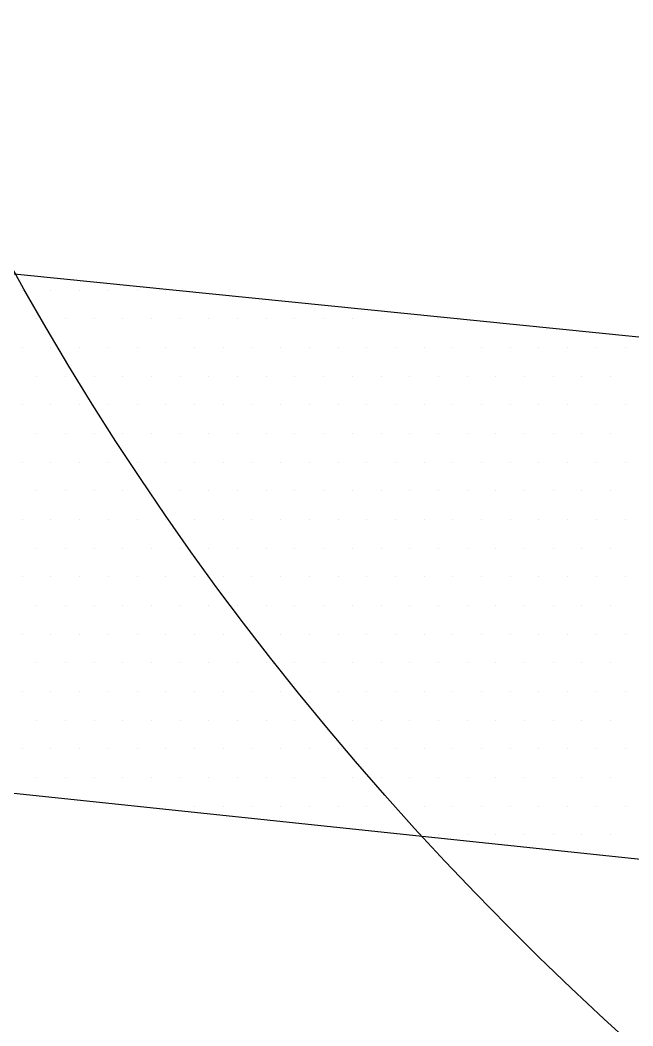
# Model space of a CAD drawing. Header units: metres. Extents: x 9606 to 9900, y 4805 to 4952.
# Drawn here: x 9831.042 to 9831.277, y 4845.066 to 4845.452 of the extents above; entities that cross this region are included whole.
import ezdxf

# ---------------------------------------------------------------- set-up
doc = ezdxf.new("R2010")
doc.units = ezdxf.units.M
doc.header["$LTSCALE"] = 2
doc.linetypes.add('CACHEX2', pattern=[0.75, 0.5, -0.25])
for name, color, linetype in [('CARTOUCHE', 7, 'Continuous'), ('LOGO', 4, 'Continuous'), ('rosace', 7, 'Continuous')]:
    doc.layers.add(name, color=color, linetype=linetype)

# ---------------------------------------------------------------- blocks, each defined once
blk = doc.blocks.new('A$C715108E3')
at = {"layer": 'LOGO', "color": 131}
for p, q in [((-18.7812, -18.4684), (-18.7812, -18.4684)), ((-18.6892, -18.4684), (-18.6892, -18.4684)), ((-18.5974, -18.4684), (-18.5974, -18.4684)), ((-18.5056, -18.4684), (-18.5056, -18.4684)), ((-18.4141, -18.4684), (-18.4141, -18.4684)), ((-18.3223, -18.4684), (-18.3223, -18.4684)), ((-18.7349, -18.5599), (-18.7349, -18.5599)), ((-18.6431, -18.5599), (-18.6431, -18.5599)), ((-18.5515, -18.5599), (-18.5515, -18.5599)), ((-18.4598, -18.5599), (-18.4598, -18.5599)), ((-18.3678, -18.5599), (-18.3678, -18.5599)), ((-18.2765, -18.5599), (-18.2765, -18.5599)), ((-18.1847, -18.5599), (-18.1847, -18.5599)), ((-18.0927, -18.5599), (-18.0927, -18.5599)), ((-18.0014, -18.5599), (-18.0014, -18.5599)), ((-17.9094, -18.5599), (-17.9094, -18.5599)), ((-17.8174, -18.5599), (-17.8174, -18.5599)), ((-17.7263, -18.5599), (-17.7263, -18.5599)), ((-17.6341, -18.5599), (-17.6341, -18.5599)), ((-17.5424, -18.5599), (-17.5424, -18.5599)), ((-17.4504, -18.5599), (-17.4504, -18.5599)), ((-18.7812, -18.6525), (-18.7812, -18.6525)), ((-18.6892, -18.6525), (-18.6892, -18.6525)), ((-18.5974, -18.6525), (-18.5974, -18.6525)), ((-18.5056, -18.6525), (-18.5056, -18.6525)), ((-18.4141, -18.6525), (-18.4141, -18.6525)), ((-18.3223, -18.6525), (-18.3223, -18.6525)), ((-18.2302, -18.6525), (-18.2302, -18.6525)), ((-18.139, -18.6525), (-18.139, -18.6525)), ((-18.047, -18.6525), (-18.047, -18.6525)), ((-17.9549, -18.6525), (-17.9549, -18.6525)), ((-17.8637, -18.6525), (-17.8637, -18.6525)), ((-17.7716, -18.6525), (-17.7716, -18.6525)), ((-17.6798, -18.6525), (-17.6798, -18.6525)), ((-17.588, -18.6525), (-17.588, -18.6525)), ((-17.4965, -18.6525), (-17.4965, -18.6525)), ((-17.4049, -18.6525), (-17.4049, -18.6525)), ((-17.3129, -18.6525), (-17.3129, -18.6525)), ((-17.2214, -18.6525), (-17.2214, -18.6525)), ((-17.1296, -18.6525), (-17.1296, -18.6525)), ((-17.0377, -18.6525), (-17.0377, -18.6525)), ((-16.9463, -18.6525), (-16.9463, -18.6525)), ((-16.8544, -18.6525), (-16.8544, -18.6525)), ((-18.7349, -18.7438), (-18.7349, -18.7438)), ((-18.6431, -18.7438), (-18.6431, -18.7438)), ((-18.5515, -18.7438), (-18.5515, -18.7438)), ((-18.4598, -18.7438), (-18.4598, -18.7438)), ((-18.3678, -18.7438), (-18.3678, -18.7438)), ((-18.2765, -18.7438), (-18.2765, -18.7438)), ((-18.1847, -18.7438), (-18.1847, -18.7438)), ((-18.0927, -18.7438), (-18.0927, -18.7438)), ((-18.0014, -18.7438), (-18.0014, -18.7438)), ((-17.9094, -18.7438), (-17.9094, -18.7438)), ((-17.8174, -18.7438), (-17.8174, -18.7438)), ((-17.7263, -18.7438), (-17.7263, -18.7438)), ((-17.6341, -18.7438), (-17.6341, -18.7438)), ((-17.5424, -18.7438), (-17.5424, -18.7438)), ((-17.4504, -18.7438), (-17.4504, -18.7438)), ((-17.359, -18.7438), (-17.359, -18.7438)), ((-17.2671, -18.7438), (-17.2671, -18.7438)), ((-17.1753, -18.7438), (-17.1753, -18.7438)), ((-17.0838, -18.7438), (-17.0838, -18.7438)), ((-16.992, -18.7438), (-16.992, -18.7438)), ((-16.9002, -18.7438), (-16.9002, -18.7438)), ((-18.7812, -18.835), (-18.7812, -18.835)), ((-18.6892, -18.835), (-18.6892, -18.835)), ((-18.5974, -18.835), (-18.5974, -18.835)), ((-18.5056, -18.835), (-18.5056, -18.835)), ((-18.4141, -18.835), (-18.4141, -18.835)), ((-18.3223, -18.835), (-18.3223, -18.835)), ((-18.2302, -18.835), (-18.2302, -18.835)), ((-18.139, -18.835), (-18.139, -18.835)), ((-18.047, -18.835), (-18.047, -18.835)), ((-17.9549, -18.835), (-17.9549, -18.835)), ((-17.8637, -18.835), (-17.8637, -18.835)), ((-17.7716, -18.835), (-17.7716, -18.835)), ((-17.6798, -18.835), (-17.6798, -18.835)), ((-17.588, -18.835), (-17.588, -18.835)), ((-17.4965, -18.835), (-17.4965, -18.835)), ((-17.4049, -18.835), (-17.4049, -18.835)), ((-17.3129, -18.835), (-17.3129, -18.835)), ((-17.2214, -18.835), (-17.2214, -18.835)), ((-17.1296, -18.835), (-17.1296, -18.835)), ((-17.0377, -18.835), (-17.0377, -18.835)), ((-16.9463, -18.835), (-16.9463, -18.835)), ((-16.8544, -18.835), (-16.8544, -18.835)), ((-18.7349, -18.9276), (-18.7349, -18.9276)), ((-18.6431, -18.9276), (-18.6431, -18.9276)), ((-18.5515, -18.9276), (-18.5515, -18.9276)), ((-18.4598, -18.9276), (-18.4598, -18.9276)), ((-18.3678, -18.9276), (-18.3678, -18.9276)), ((-18.2765, -18.9276), (-18.2765, -18.9276)), ((-18.1847, -18.9276), (-18.1847, -18.9276)), ((-18.0927, -18.9276), (-18.0927, -18.9276)), ((-18.0014, -18.9276), (-18.0014, -18.9276)), ((-17.9094, -18.9276), (-17.9094, -18.9276)), ((-17.8174, -18.9276), (-17.8174, -18.9276)), ((-17.7263, -18.9276), (-17.7263, -18.9276)), ((-17.6341, -18.9276), (-17.6341, -18.9276)), ((-17.5424, -18.9276), (-17.5424, -18.9276)), ((-17.4504, -18.9276), (-17.4504, -18.9276)), ((-17.359, -18.9276), (-17.359, -18.9276)), ((-17.2671, -18.9276), (-17.2671, -18.9276)), ((-17.1753, -18.9276), (-17.1753, -18.9276)), ((-17.0838, -18.9276), (-17.0838, -18.9276)), ((-16.992, -18.9276), (-16.992, -18.9276)), ((-16.9002, -18.9276), (-16.9002, -18.9276)), ((-18.7812, -19.0189), (-18.7812, -19.0189)), ((-18.6892, -19.0189), (-18.6892, -19.0189)), ((-18.5974, -19.0189), (-18.5974, -19.0189)), ((-18.5056, -19.0189), (-18.5056, -19.0189)), ((-18.4141, -19.0189), (-18.4141, -19.0189)), ((-18.3223, -19.0189), (-18.3223, -19.0189)), ((-18.2302, -19.0189), (-18.2302, -19.0189)), ((-18.139, -19.0189), (-18.139, -19.0189)), ((-18.047, -19.0189), (-18.047, -19.0189)), ((-17.9549, -19.0189), (-17.9549, -19.0189)), ((-17.8637, -19.0189), (-17.8637, -19.0189)), ((-17.7716, -19.0189), (-17.7716, -19.0189)), ((-17.6798, -19.0189), (-17.6798, -19.0189)), ((-17.588, -19.0189), (-17.588, -19.0189)), ((-17.4965, -19.0189), (-17.4965, -19.0189)), ((-17.4049, -19.0189), (-17.4049, -19.0189)), ((-17.3129, -19.0189), (-17.3129, -19.0189)), ((-17.2214, -19.0189), (-17.2214, -19.0189)), ((-17.1296, -19.0189), (-17.1296, -19.0189)), ((-17.0377, -19.0189), (-17.0377, -19.0189)), ((-16.9463, -19.0189), (-16.9463, -19.0189)), ((-16.8544, -19.0189), (-16.8544, -19.0189)), ((-18.7349, -19.1101), (-18.7349, -19.1101)), ((-18.6431, -19.1101), (-18.6431, -19.1101)), ((-18.5515, -19.1101), (-18.5515, -19.1101)), ((-18.4598, -19.1101), (-18.4598, -19.1101)), ((-18.3678, -19.1101), (-18.3678, -19.1101)), ((-18.2765, -19.1101), (-18.2765, -19.1101)), ((-18.1847, -19.1101), (-18.1847, -19.1101)), ((-18.0927, -19.1101), (-18.0927, -19.1101)), ((-18.0014, -19.1101), (-18.0014, -19.1101)), ((-17.9094, -19.1101), (-17.9094, -19.1101)), ((-17.8174, -19.1101), (-17.8174, -19.1101)), ((-17.7263, -19.1101), (-17.7263, -19.1101)), ((-17.6341, -19.1101), (-17.6341, -19.1101)), ((-17.5424, -19.1101), (-17.5424, -19.1101)), ((-17.4504, -19.1101), (-17.4504, -19.1101)), ((-17.359, -19.1101), (-17.359, -19.1101)), ((-17.2671, -19.1101), (-17.2671, -19.1101)), ((-17.1753, -19.1101), (-17.1753, -19.1101)), ((-17.0838, -19.1101), (-17.0838, -19.1101)), ((-16.992, -19.1101), (-16.992, -19.1101)), ((-16.9002, -19.1101), (-16.9002, -19.1101)), ((-18.7812, -19.2027), (-18.7812, -19.2027)), ((-18.6892, -19.2027), (-18.6892, -19.2027)), ((-18.5974, -19.2027), (-18.5974, -19.2027)), ((-18.5056, -19.2027), (-18.5056, -19.2027)), ((-18.4141, -19.2027), (-18.4141, -19.2027)), ((-18.3223, -19.2027), (-18.3223, -19.2027)), ((-18.2302, -19.2027), (-18.2302, -19.2027)), ((-18.139, -19.2027), (-18.139, -19.2027)), ((-18.047, -19.2027), (-18.047, -19.2027)), ((-17.9549, -19.2027), (-17.9549, -19.2027)), ((-17.8637, -19.2027), (-17.8637, -19.2027)), ((-17.7716, -19.2027), (-17.7716, -19.2027)), ((-17.6798, -19.2027), (-17.6798, -19.2027)), ((-17.588, -19.2027), (-17.588, -19.2027)), ((-17.4965, -19.2027), (-17.4965, -19.2027)), ((-17.4049, -19.2027), (-17.4049, -19.2027)), ((-17.3129, -19.2027), (-17.3129, -19.2027)), ((-17.2214, -19.2027), (-17.2214, -19.2027)), ((-17.1296, -19.2027), (-17.1296, -19.2027)), ((-17.0377, -19.2027), (-17.0377, -19.2027)), ((-16.9463, -19.2027), (-16.9463, -19.2027)), ((-16.8544, -19.2027), (-16.8544, -19.2027)), ((-18.7349, -19.294), (-18.7349, -19.294)), ((-18.6431, -19.294), (-18.6431, -19.294)), ((-18.5515, -19.294), (-18.5515, -19.294)), ((-18.4598, -19.294), (-18.4598, -19.294)), ((-18.3678, -19.294), (-18.3678, -19.294)), ((-18.2765, -19.294), (-18.2765, -19.294)), ((-18.1847, -19.294), (-18.1847, -19.294)), ((-18.0927, -19.294), (-18.0927, -19.294)), ((-18.0014, -19.294), (-18.0014, -19.294)), ((-17.9094, -19.294), (-17.9094, -19.294)), ((-17.8174, -19.294), (-17.8174, -19.294)), ((-17.7263, -19.294), (-17.7263, -19.294)), ((-17.6341, -19.294), (-17.6341, -19.294)), ((-17.5424, -19.294), (-17.5424, -19.294)), ((-17.4504, -19.294), (-17.4504, -19.294)), ((-17.359, -19.294), (-17.359, -19.294)), ((-17.2671, -19.294), (-17.2671, -19.294)), ((-17.1753, -19.294), (-17.1753, -19.294)), ((-17.0838, -19.294), (-17.0838, -19.294)), ((-16.992, -19.294), (-16.992, -19.294)), ((-16.9002, -19.294), (-16.9002, -19.294)), ((-18.7812, -19.3855), (-18.7812, -19.3855)), ((-18.6892, -19.3855), (-18.6892, -19.3855)), ((-18.5974, -19.3855), (-18.5974, -19.3855)), ((-18.5056, -19.3855), (-18.5056, -19.3855)), ((-18.4141, -19.3855), (-18.4141, -19.3855)), ((-18.3223, -19.3855), (-18.3223, -19.3855)), ((-18.2302, -19.3855), (-18.2302, -19.3855)), ((-18.139, -19.3855), (-18.139, -19.3855)), ((-18.047, -19.3855), (-18.047, -19.3855)), ((-17.9549, -19.3855), (-17.9549, -19.3855)), ((-17.8637, -19.3855), (-17.8637, -19.3855)), ((-17.7716, -19.3855), (-17.7716, -19.3855)), ((-17.6798, -19.3855), (-17.6798, -19.3855)), ((-17.588, -19.3855), (-17.588, -19.3855)), ((-17.4965, -19.3855), (-17.4965, -19.3855)), ((-17.4049, -19.3855), (-17.4049, -19.3855)), ((-17.3129, -19.3855), (-17.3129, -19.3855)), ((-17.2214, -19.3855), (-17.2214, -19.3855)), ((-17.1296, -19.3855), (-17.1296, -19.3855)), ((-17.0377, -19.3855), (-17.0377, -19.3855)), ((-16.9463, -19.3855), (-16.9463, -19.3855)), ((-16.8544, -19.3855), (-16.8544, -19.3855)), ((-18.7349, -19.4779), (-18.7349, -19.4779)), ((-18.6431, -19.4779), (-18.6431, -19.4779)), ((-18.5515, -19.4779), (-18.5515, -19.4779)), ((-18.4598, -19.4779), (-18.4598, -19.4779)), ((-18.3678, -19.4779), (-18.3678, -19.4779)), ((-18.2765, -19.4779), (-18.2765, -19.4779)), ((-18.1847, -19.4779), (-18.1847, -19.4779)), ((-18.0927, -19.4779), (-18.0927, -19.4779)), ((-18.0014, -19.4779), (-18.0014, -19.4779)), ((-17.9094, -19.4779), (-17.9094, -19.4779)), ((-17.8174, -19.4779), (-17.8174, -19.4779)), ((-17.7263, -19.4779), (-17.7263, -19.4779)), ((-17.6341, -19.4779), (-17.6341, -19.4779)), ((-17.5424, -19.4779), (-17.5424, -19.4779)), ((-17.4504, -19.4779), (-17.4504, -19.4779)), ((-17.359, -19.4779), (-17.359, -19.4779)), ((-17.2671, -19.4779), (-17.2671, -19.4779)), ((-17.1753, -19.4779), (-17.1753, -19.4779)), ((-17.0838, -19.4779), (-17.0838, -19.4779)), ((-16.992, -19.4779), (-16.992, -19.4779)), ((-16.9002, -19.4779), (-16.9002, -19.4779)), ((-18.7812, -19.5693), (-18.7812, -19.5693)), ((-18.6892, -19.5693), (-18.6892, -19.5693)), ((-18.5974, -19.5693), (-18.5974, -19.5693)), ((-18.5056, -19.5693), (-18.5056, -19.5693)), ((-18.4141, -19.5693), (-18.4141, -19.5693)), ((-18.3223, -19.5693), (-18.3223, -19.5693)), ((-18.2302, -19.5693), (-18.2302, -19.5693)), ((-18.139, -19.5693), (-18.139, -19.5693)), ((-18.047, -19.5693), (-18.047, -19.5693)), ((-17.9549, -19.5693), (-17.9549, -19.5693)), ((-17.8637, -19.5693), (-17.8637, -19.5693)), ((-17.7716, -19.5693), (-17.7716, -19.5693)), ((-17.6798, -19.5693), (-17.6798, -19.5693)), ((-17.588, -19.5693), (-17.588, -19.5693)), ((-17.4965, -19.5693), (-17.4965, -19.5693)), ((-17.4049, -19.5693), (-17.4049, -19.5693)), ((-17.3129, -19.5693), (-17.3129, -19.5693)), ((-17.2214, -19.5693), (-17.2214, -19.5693)), ((-17.1296, -19.5693), (-17.1296, -19.5693)), ((-17.0377, -19.5693), (-17.0377, -19.5693)), ((-16.9463, -19.5693), (-16.9463, -19.5693)), ((-16.8544, -19.5693), (-16.8544, -19.5693)), ((-18.7349, -19.6606), (-18.7349, -19.6606)), ((-18.6431, -19.6606), (-18.6431, -19.6606)), ((-18.5515, -19.6606), (-18.5515, -19.6606)), ((-18.4598, -19.6606), (-18.4598, -19.6606)), ((-18.3678, -19.6606), (-18.3678, -19.6606)), ((-18.2765, -19.6606), (-18.2765, -19.6606)), ((-18.1847, -19.6606), (-18.1847, -19.6606)), ((-18.0927, -19.6606), (-18.0927, -19.6606)), ((-18.0014, -19.6606), (-18.0014, -19.6606)), ((-17.9094, -19.6606), (-17.9094, -19.6606)), ((-17.8174, -19.6606), (-17.8174, -19.6606)), ((-17.7263, -19.6606), (-17.7263, -19.6606)), ((-17.6341, -19.6606), (-17.6341, -19.6606)), ((-17.5424, -19.6606), (-17.5424, -19.6606)), ((-17.4504, -19.6606), (-17.4504, -19.6606)), ((-17.359, -19.6606), (-17.359, -19.6606)), ((-17.2671, -19.6606), (-17.2671, -19.6606)), ((-17.1753, -19.6606), (-17.1753, -19.6606)), ((-17.0838, -19.6606), (-17.0838, -19.6606)), ((-16.992, -19.6606), (-16.992, -19.6606)), ((-16.9002, -19.6606), (-16.9002, -19.6606)), ((-18.7812, -19.753), (-18.7812, -19.753)), ((-18.6892, -19.753), (-18.6892, -19.753)), ((-18.5974, -19.753), (-18.5974, -19.753)), ((-18.5056, -19.753), (-18.5056, -19.753)), ((-18.4141, -19.753), (-18.4141, -19.753)), ((-18.3223, -19.753), (-18.3223, -19.753)), ((-18.2302, -19.753), (-18.2302, -19.753)), ((-18.139, -19.753), (-18.139, -19.753)), ((-18.047, -19.753), (-18.047, -19.753)), ((-17.9549, -19.753), (-17.9549, -19.753)), ((-17.8637, -19.753), (-17.8637, -19.753)), ((-17.7716, -19.753), (-17.7716, -19.753)), ((-17.6798, -19.753), (-17.6798, -19.753)), ((-17.588, -19.753), (-17.588, -19.753)), ((-17.4965, -19.753), (-17.4965, -19.753)), ((-17.4049, -19.753), (-17.4049, -19.753)), ((-17.3129, -19.753), (-17.3129, -19.753)), ((-17.2214, -19.753), (-17.2214, -19.753)), ((-17.1296, -19.753), (-17.1296, -19.753)), ((-17.0377, -19.753), (-17.0377, -19.753)), ((-16.9463, -19.753), (-16.9463, -19.753)), ((-16.8544, -19.753), (-16.8544, -19.753)), ((-18.7349, -19.8444), (-18.7349, -19.8444)), ((-18.6431, -19.8444), (-18.6431, -19.8444)), ((-18.5515, -19.8444), (-18.5515, -19.8444)), ((-18.4598, -19.8444), (-18.4598, -19.8444)), ((-18.3678, -19.8444), (-18.3678, -19.8444)), ((-18.2765, -19.8444), (-18.2765, -19.8444)), ((-18.1847, -19.8444), (-18.1847, -19.8444)), ((-18.0927, -19.8444), (-18.0927, -19.8444)), ((-18.0014, -19.8444), (-18.0014, -19.8444)), ((-17.9094, -19.8444), (-17.9094, -19.8444)), ((-17.8174, -19.8444), (-17.8174, -19.8444)), ((-17.7263, -19.8444), (-17.7263, -19.8444)), ((-17.6341, -19.8444), (-17.6341, -19.8444)), ((-17.5424, -19.8444), (-17.5424, -19.8444)), ((-17.4504, -19.8444), (-17.4504, -19.8444)), ((-17.359, -19.8444), (-17.359, -19.8444)), ((-17.2671, -19.8444), (-17.2671, -19.8444)), ((-17.1753, -19.8444), (-17.1753, -19.8444)), ((-17.0838, -19.8444), (-17.0838, -19.8444)), ((-16.992, -19.8444), (-16.992, -19.8444)), ((-16.9002, -19.8444), (-16.9002, -19.8444)), ((-18.7812, -19.9357), (-18.7812, -19.9357)), ((-18.6892, -19.9357), (-18.6892, -19.9357)), ((-18.5974, -19.9357), (-18.5974, -19.9357)), ((-18.5056, -19.9357), (-18.5056, -19.9357)), ((-18.4141, -19.9357), (-18.4141, -19.9357)), ((-18.3223, -19.9357), (-18.3223, -19.9357)), ((-18.2302, -19.9357), (-18.2302, -19.9357)), ((-18.139, -19.9357), (-18.139, -19.9357)), ((-18.047, -19.9357), (-18.047, -19.9357)), ((-17.9549, -19.9357), (-17.9549, -19.9357)), ((-17.8637, -19.9357), (-17.8637, -19.9357)), ((-17.7716, -19.9357), (-17.7716, -19.9357)), ((-17.6798, -19.9357), (-17.6798, -19.9357)), ((-17.588, -19.9357), (-17.588, -19.9357)), ((-17.4965, -19.9357), (-17.4965, -19.9357)), ((-17.4049, -19.9357), (-17.4049, -19.9357)), ((-17.3129, -19.9357), (-17.3129, -19.9357)), ((-17.2214, -19.9357), (-17.2214, -19.9357)), ((-17.1296, -19.9357), (-17.1296, -19.9357)), ((-17.0377, -19.9357), (-17.0377, -19.9357)), ((-16.9463, -19.9357), (-16.9463, -19.9357)), ((-16.8544, -19.9357), (-16.8544, -19.9357)), ((-18.7349, -20.0281), (-18.7349, -20.0281)), ((-18.6431, -20.0281), (-18.6431, -20.0281)), ((-18.5515, -20.0281), (-18.5515, -20.0281)), ((-18.4598, -20.0281), (-18.4598, -20.0281)), ((-18.3678, -20.0281), (-18.3678, -20.0281)), ((-18.2765, -20.0281), (-18.2765, -20.0281)), ((-18.1847, -20.0281), (-18.1847, -20.0281)), ((-18.0927, -20.0281), (-18.0927, -20.0281)), ((-18.0014, -20.0281), (-18.0014, -20.0281)), ((-17.9094, -20.0281), (-17.9094, -20.0281)), ((-17.8174, -20.0281), (-17.8174, -20.0281)), ((-17.7263, -20.0281), (-17.7263, -20.0281)), ((-17.6341, -20.0281), (-17.6341, -20.0281)), ((-17.5424, -20.0281), (-17.5424, -20.0281)), ((-17.4504, -20.0281), (-17.4504, -20.0281)), ((-17.359, -20.0281), (-17.359, -20.0281)), ((-17.2671, -20.0281), (-17.2671, -20.0281)), ((-17.1753, -20.0281), (-17.1753, -20.0281)), ((-17.0838, -20.0281), (-17.0838, -20.0281)), ((-16.992, -20.0281), (-16.992, -20.0281)), ((-16.9002, -20.0281), (-16.9002, -20.0281)), ((-18.401, -20.1196), (-18.401, -20.1196)), ((-18.3223, -20.1196), (-18.3223, -20.1196)), ((-18.2302, -20.1196), (-18.2302, -20.1196)), ((-18.139, -20.1196), (-18.139, -20.1196)), ((-18.047, -20.1196), (-18.047, -20.1196)), ((-17.9549, -20.1196), (-17.9549, -20.1196)), ((-17.8637, -20.1196), (-17.8637, -20.1196)), ((-17.7716, -20.1196), (-17.7716, -20.1196)), ((-17.6798, -20.1196), (-17.6798, -20.1196)), ((-17.588, -20.1196), (-17.588, -20.1196)), ((-17.4965, -20.1196), (-17.4965, -20.1196)), ((-17.4049, -20.1196), (-17.4049, -20.1196)), ((-17.3129, -20.1196), (-17.3129, -20.1196)), ((-17.2214, -20.1196), (-17.2214, -20.1196)), ((-17.1296, -20.1196), (-17.1296, -20.1196)), ((-17.0377, -20.1196), (-17.0377, -20.1196)), ((-16.9463, -20.1196), (-16.9463, -20.1196)), ((-16.8544, -20.1196), (-16.8544, -20.1196)), ((-17.5325, -20.211), (-17.5325, -20.211)), ((-17.4504, -20.211), (-17.4504, -20.211)), ((-17.359, -20.211), (-17.359, -20.211)), ((-17.2671, -20.211), (-17.2671, -20.211)), ((-17.1753, -20.211), (-17.1753, -20.211)), ((-17.0838, -20.211), (-17.0838, -20.211)), ((-16.992, -20.211), (-16.992, -20.211)), ((-16.9002, -20.211), (-16.9002, -20.211))]:
    blk.add_line(p, q, dxfattribs=at)
blk.add_lwpolyline([(-13.895, -18.9134), (-20.3713, -18.2597), (-20.2455, -18.5991), (-19.5037, -19.9063), (-19.4659, -20.0075), (-15.0643, -20.4719)], dxfattribs=at)
blk = doc.blocks.new('A$C581E6685')
at = {"layer": 'rosace', "color": 32, "linetype": 'CACHEX2', "ltscale": 1.5}
blk.add_ellipse((-38.0538, 23.8138), major_axis=(-19.0311, -3.534), ratio=0.590567, dxfattribs=at)
at = {"layer": 'rosace', "color": 32}
blk.add_ellipse((-37.6144, 23.8499), major_axis=(-13.5768, -4.2839), ratio=0.791971, dxfattribs=at)
at = {"layer": 'CARTOUCHE'}
blk.add_blockref('A$C715108E3', (-31.6739, 36.3189), dxfattribs=at)

msp = doc.modelspace()

# ---------------------------------------------------------------- linework, layer by layer
at = {"layer": 'CARTOUCHE'}
msp.add_rational_spline([(9829.64323, 4848.05468), (9829.64323, 4845.87645), (9829.64323, 4843.69822), (9829.64323, 4842.93022), (9830.41123, 4842.93022), (9839.51909, 4842.93022), (9848.62694, 4842.93022), (9849.39494, 4842.93022), (9849.39494, 4843.69822), (9849.39494, 4845.87645), (9849.39494, 4848.05468), (9849.39494, 4848.82268), (9848.62694, 4848.82268), (9839.51909, 4848.82268), (9830.41123, 4848.82268), (9829.64323, 4848.82268), (9829.64323, 4848.05468)], [1, 1, 1, 0.707106781187, 1, 1, 1, 0.707106781187, 1, 1, 1, 0.707106781187, 1, 1, 1, 0.707106781187, 1], degree=2, knots=[0, 0, 0, 1, 1, 2.570796, 2.570796, 3.570796, 3.570796, 5.141593, 5.141593, 6.141593, 6.141593, 7.712389, 7.712389, 8.712389, 8.712389, 10.283185, 10.283185, 10.283185], dxfattribs=at)

# ---------------------------------------------------------------- block references
at = {"layer": 'CARTOUCHE', "xscale": 0.12, "yscale": 0.12, "zscale": 0.12}
msp.add_blockref('A$C581E6685', (9837.09738, 4843.20633), dxfattribs=at)

doc.saveas('drawing.dxf')
